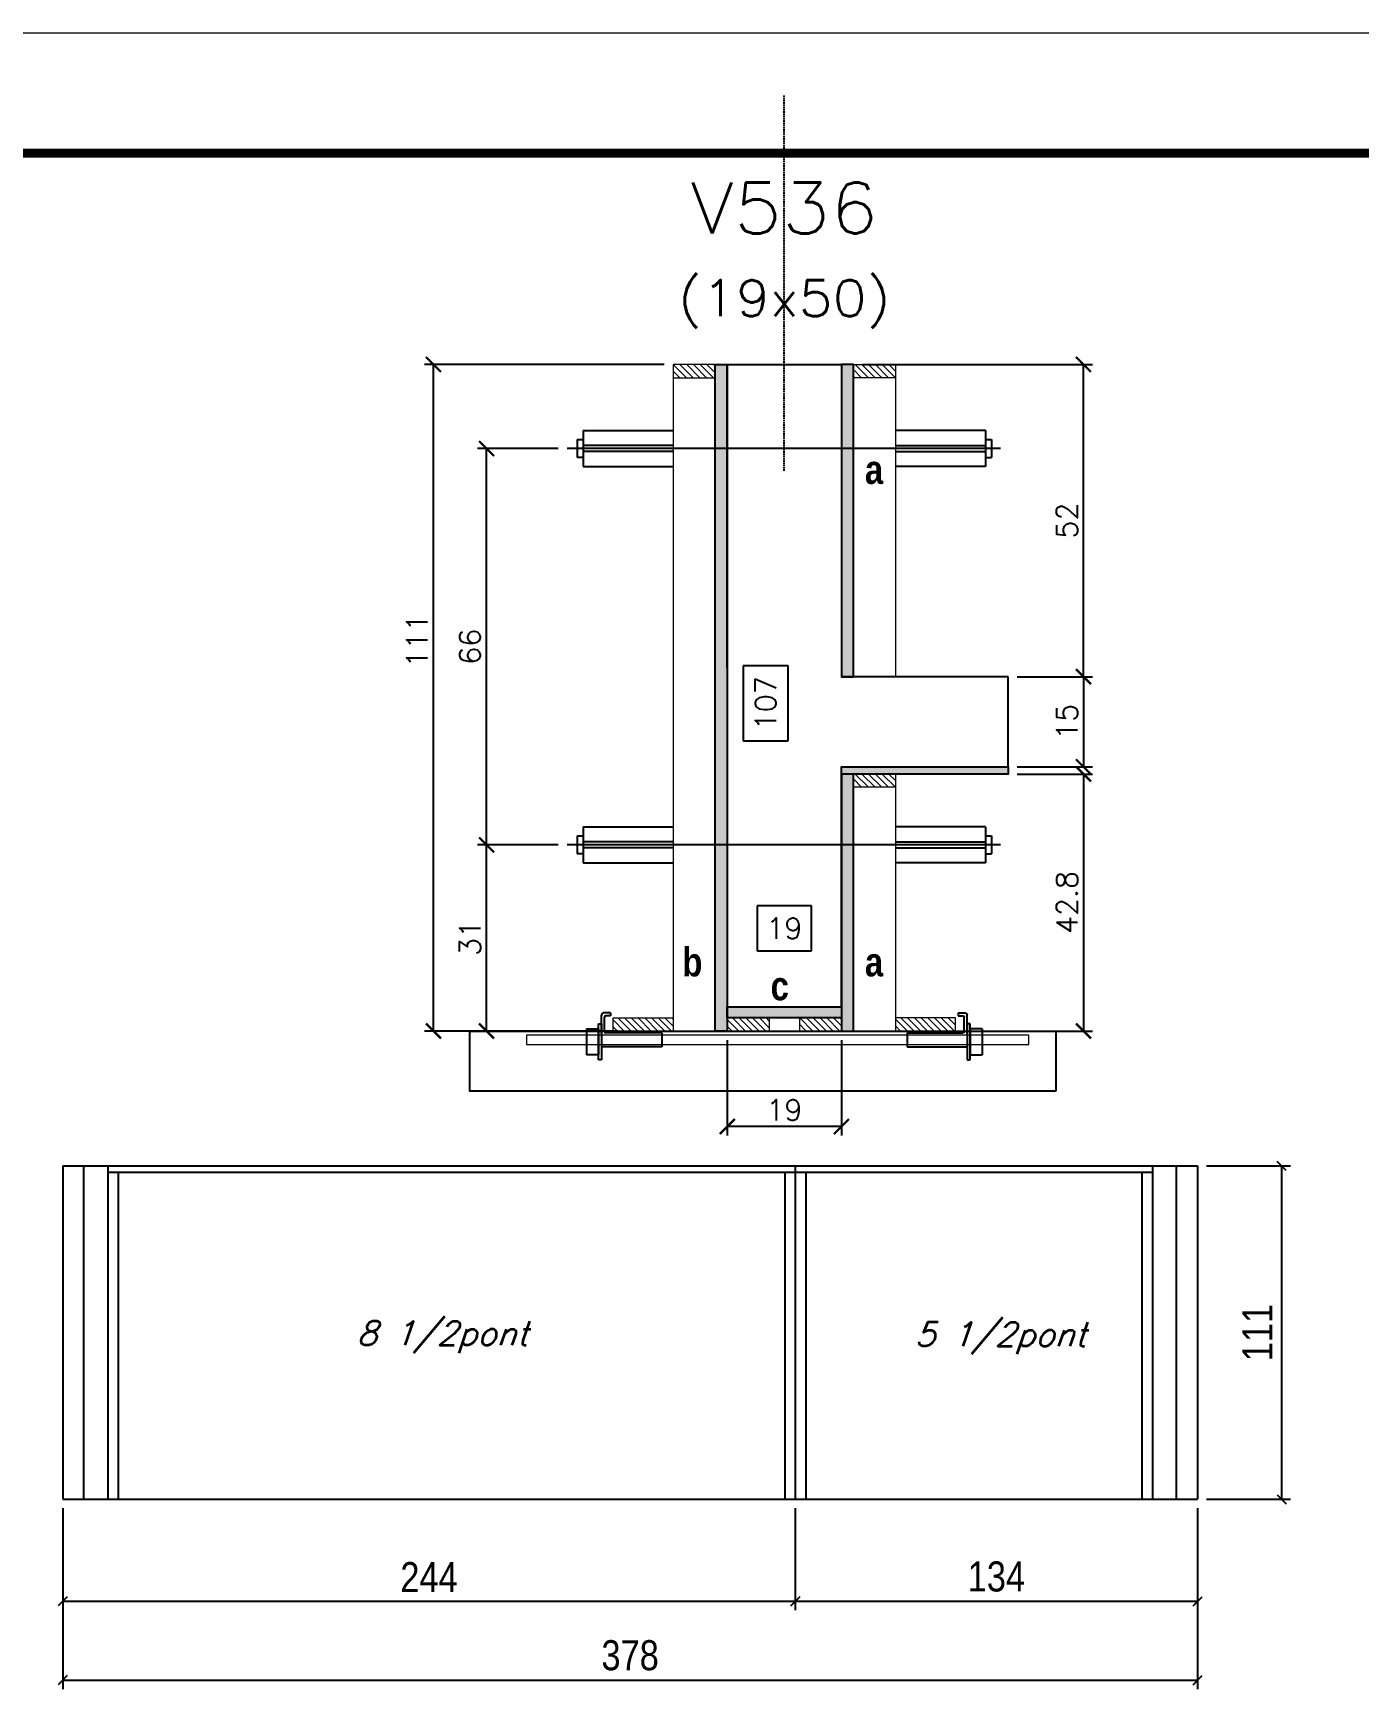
# Model space of a CAD drawing. Extents: x -21493 to -15213, y -12134 to 11887.
# Drawn here: x -17930 to -17488, y 997 to 1550 of the extents above; entities that cross this region are included whole.
import ezdxf
from ezdxf.enums import TextEntityAlignment as Align

# ---------------------------------------------------------------- set-up
doc = ezdxf.new("R2010")
doc.units = 0
doc.linetypes.add('DASHED', pattern=[0.75, 0.5, -0.25])
doc.linetypes.add('HIDDEN', pattern=[0.375, 0.25, -0.125])
for name, color, linetype in [('barrote', 251, 'Continuous'), ('COTA', 241, 'Continuous'), ('Cota Seção (2x)', 4, 'Continuous'), ('detalhes', 4, 'Continuous'), ('Painéis', 200, 'Continuous'), ('presilha', 1, 'Continuous'), ('SARR_2.2x7', 40, 'Continuous'), ('SARR_3.5x7', 81, 'Continuous'), ('TENSOR', 3, 'Continuous'), ('texto', 7, 'Continuous'), ('Texto de Titulo', 7, 'Continuous'), ('Texto Qtd Sarr', 242, 'Continuous')]:
    doc.layers.add(name, color=color, linetype=linetype)
for name, color, linetype, lineweight in [('CONCRETO', 251, 'Continuous', 25), ('Folhas', 255, 'Continuous', 9), ('Hachura', 251, 'Continuous', 9), ('Madeira', 126, 'Continuous', 18), ('SARRAFO DE PRESSAO', 251, 'DASHED', 9), ('SCO-___-LAJ', 2, 'Continuous', 0), ('Texto Seção', 7, 'Continuous', 15)]:
    doc.layers.add(name, color=color, linetype=linetype, lineweight=lineweight)
doc.styles.add('COTA TECNICA', font='techl___.ttf', dxfattribs={"height": 10})
doc.styles.add('Romans', font='romans.shx')
doc.styles.add('TECNICA', font='techb___.ttf', dxfattribs={"height": 10})
doc.dimstyles.new('Cota Seção (2x)', dxfattribs={"dimtxt": 7, "dimasz": 5, "dimexe": 3, "dimexo": 3, "dimgap": 2, "dimtad": 3, "dimdec": 1, "dimlfac": 0.5, "dimzin": 12, "dimdsep": 46, "dimtxsty": 'Romans', "dimblk": 'ARCHTICK', "dimcen": 0, "dimclrd": 4, "dimclre": 4, "dimclrt": 1, "dimadec": 1, "dimazin": 3, "dimtfac": 1, "dimtdec": 1, "dimtmove": 0, "dimatfit": 3, "dimldrblk": 'OBLIQUE', "dimfxl": 1, "dimtolj": 1, "dimtzin": 12, "dimarcsym": 0})
doc.dimstyles.new('Cota Seção interna', dxfattribs={"dimtxt": 7, "dimasz": 6, "dimexe": 0.18, "dimexo": 2, "dimgap": -4, "dimtad": 3, "dimdec": 1, "dimlfac": 0.5, "dimzin": 12, "dimdsep": 46, "dimtxsty": 'Romans', "dimblk": 'ARCHTICK', "dimcen": 0.09, "dimse1": 1, "dimse2": 1, "dimsd1": 1, "dimsd2": 1, "dimclrd": 180, "dimclre": 5, "dimclrt": 1, "dimadec": 0, "dimazin": 3, "dimtfac": 1, "dimtdec": 1, "dimtofl": 0, "dimtmove": 0, "dimatfit": 3, "dimldrblk": 'ARCHTICK', "dimfxl": 1, "dimtolj": 1, "dimtzin": 0, "dimarcsym": 0})
doc.dimstyles.new('PAINEL', dxfattribs={"dimtxt": 10, "dimasz": 3, "dimexe": 3, "dimexo": 3, "dimgap": 3, "dimtad": 1, "dimdec": 1, "dimzin": 12, "dimdsep": 46, "dimtxsty": 'COTA TECNICA', "dimblk1": 'OBLIQUE', "dimblk2": 'OBLIQUE', "dimsah": 1, "dimcen": 0.9, "dimclrd": 4, "dimclre": 4, "dimclrt": 240, "dimadec": 1, "dimazin": 3, "dimtfac": 1, "dimtdec": 1, "dimtmove": 0, "dimatfit": 3, "dimfxl": 1, "dimtolj": 1, "dimtzin": 12, "dimarcsym": 0})
pattern_1 = [(315, (5257.7932, -7011.9214), (1.12253202, 1.12253202), [])]

# ---------------------------------------------------------------- blocks, each defined once
blk = doc.blocks.new('_Oblique')
at = {"color": 0, "linetype": 'ByBlock', "lineweight": -2}
blk.add_line((-0.5, -0.5), (0.5, 0.5), dxfattribs=at)
blk = doc.blocks.new('*D1848')
at = {"layer": 'COTA', "color": 4, "lineweight": -2, "ltscale": 25, "transparency": 16777216}
for p, q in [((-17920.2, 1058.78), (-17920.2, 1024.77)), ((-17676.19, 1058.78), (-17676.19, 1024.77)), ((-17920.2, 1027.77), (-17676.19, 1027.77))]:
    blk.add_line(p, q, dxfattribs=at)
at = {"layer": 'Defpoints', "color": 0, "ltscale": 25, "transparency": 16777216}
for p in [(-17920.2, 1061.78), (-17676.19, 1061.78), (-17676.19, 1027.77)]:
    blk.add_point(p, dxfattribs=at)
at = {"layer": 'COTA', "color": 4, "lineweight": -2, "ltscale": 25, "transparency": 16777216, "xscale": 3, "yscale": 3, "zscale": 3, "rotation": 180}
blk.add_blockref('_Oblique', (-17920.2, 1027.77), dxfattribs=at)
at = {"layer": 'COTA', "color": 4, "lineweight": -2, "ltscale": 25, "transparency": 16777216, "xscale": 3, "yscale": 3, "zscale": 3}
blk.add_blockref('_Oblique', (-17676.19, 1027.77), dxfattribs=at)
at = {"layer": 'COTA', "color": 240, "ltscale": 25, "transparency": 16777216, "insert": (-17798.2, 1035.84), "char_height": 10, "attachment_point": 5, "style": 'COTA TECNICA'}
blk.add_mtext('\\A1;244', dxfattribs=at)
blk = doc.blocks.new('*D1849')
at = {"layer": 'COTA', "color": 4, "lineweight": -2, "ltscale": 25, "transparency": 16777216}
for p, q in [((-17676.19, 1058.78), (-17676.19, 1024.77)), ((-17542.19, 1058.78), (-17542.19, 1024.77)), ((-17676.19, 1027.77), (-17542.19, 1027.77))]:
    blk.add_line(p, q, dxfattribs=at)
at = {"layer": 'Defpoints', "color": 0, "ltscale": 25, "transparency": 16777216}
for p in [(-17676.19, 1061.78), (-17542.19, 1061.78), (-17542.19, 1027.77)]:
    blk.add_point(p, dxfattribs=at)
at = {"layer": 'COTA', "color": 4, "lineweight": -2, "ltscale": 25, "transparency": 16777216, "xscale": 3, "yscale": 3, "zscale": 3, "rotation": 180}
blk.add_blockref('_Oblique', (-17676.19, 1027.77), dxfattribs=at)
at = {"layer": 'COTA', "color": 4, "lineweight": -2, "ltscale": 25, "transparency": 16777216, "xscale": 3, "yscale": 3, "zscale": 3}
blk.add_blockref('_Oblique', (-17542.19, 1027.77), dxfattribs=at)
at = {"layer": 'COTA', "color": 240, "ltscale": 25, "transparency": 16777216, "insert": (-17609.19, 1035.99), "char_height": 10, "attachment_point": 5, "style": 'COTA TECNICA'}
blk.add_mtext('\\A1;134', dxfattribs=at)
blk = doc.blocks.new('*D1850')
at = {"layer": 'COTA', "color": 4, "lineweight": -2, "ltscale": 25, "transparency": 16777216}
for p, q in [((-17539.19, 1172.78), (-17511.17, 1172.78)), ((-17514.17, 1172.78), (-17514.17, 1061.78)), ((-17539.19, 1061.78), (-17511.17, 1061.78))]:
    blk.add_line(p, q, dxfattribs=at)
at = {"layer": 'Defpoints', "color": 0, "ltscale": 25, "transparency": 16777216}
for p in [(-17542.19, 1172.78), (-17542.19, 1061.78), (-17514.17, 1061.78)]:
    blk.add_point(p, dxfattribs=at)
at = {"layer": 'COTA', "color": 4, "lineweight": -2, "ltscale": 25, "transparency": 16777216, "xscale": 3, "yscale": 3, "zscale": 3}
for p, rotation in [((-17514.17, 1172.78), 90), ((-17514.17, 1061.78), 270)]:
    blk.add_blockref('_Oblique', p, dxfattribs=dict(at, rotation=rotation))
at = {"layer": 'COTA', "color": 240, "ltscale": 25, "transparency": 16777216, "insert": (-17522.23, 1117.28), "char_height": 10, "attachment_point": 5, "rotation": 90, "style": 'COTA TECNICA'}
blk.add_mtext('\\A1;111', dxfattribs=at)
blk = doc.blocks.new('*D1851')
at = {"layer": 'COTA', "color": 4, "lineweight": -2, "ltscale": 25, "transparency": 16777216}
for p, q in [((-17920.2, 1058.78), (-17920.2, 998.51)), ((-17542.19, 1058.78), (-17542.19, 998.51)), ((-17920.2, 1001.51), (-17542.19, 1001.51))]:
    blk.add_line(p, q, dxfattribs=at)
at = {"layer": 'Defpoints', "color": 0, "ltscale": 25, "transparency": 16777216}
for p in [(-17920.2, 1061.78), (-17542.19, 1061.78), (-17542.19, 1001.51)]:
    blk.add_point(p, dxfattribs=at)
at = {"layer": 'COTA', "color": 4, "lineweight": -2, "ltscale": 25, "transparency": 16777216, "xscale": 3, "yscale": 3, "zscale": 3, "rotation": 180}
blk.add_blockref('_Oblique', (-17920.2, 1001.51), dxfattribs=at)
at = {"layer": 'COTA', "color": 4, "lineweight": -2, "ltscale": 25, "transparency": 16777216, "xscale": 3, "yscale": 3, "zscale": 3}
blk.add_blockref('_Oblique', (-17542.19, 1001.51), dxfattribs=at)
at = {"layer": 'COTA', "color": 240, "ltscale": 25, "transparency": 16777216, "insert": (-17731.2, 1009.75), "char_height": 10, "attachment_point": 5, "style": 'COTA TECNICA'}
blk.add_mtext('\\A1;378', dxfattribs=at)
blk = doc.blocks.new('titulo1')
at = {"layer": 'Defpoints', "color": 252, "linetype": 'HIDDEN', "ltscale": 2}
blk.add_line((0, 0), (0, 125), dxfattribs=at)
at = {"layer": 'Defpoints', "style": 'Romans', "oblique": 15}
blk.add_attdef('FOLHA', text='', height=10, dxfattribs=at).set_placement((0, 15.58), align=Align.MIDDLE_CENTER)
at = {"layer": 'Texto Qtd Sarr', "color": 3, "style": 'Romans', "oblique": 15}
for tag, height, p in [('TITULO', 17, (0, 71.45)), ('SEÇÃO', 12, (0, 41.55))]:
    blk.add_attdef(tag, text='', height=height, dxfattribs=at).set_placement(p, align=Align.MIDDLE_CENTER)
blk = doc.blocks.new('_ArchTick')
at = {"color": 0, "linetype": 'ByBlock', "const_width": 0.15}
blk.add_lwpolyline([(-0.5, -0.5), (0.5, 0.5)], dxfattribs=at)
blk = doc.blocks.new('*D1751')
at = {"layer": 'COTA', "color": 4, "lineweight": -2, "transparency": 16777216}
for p, q in [((-17719.83, 1439.72), (-17799.7, 1439.72)), ((-17796.7, 1217.72), (-17796.7, 1439.72)), ((-17735.43, 1217.72), (-17799.7, 1217.72))]:
    blk.add_line(p, q, dxfattribs=at)
at = {"layer": 'Defpoints', "color": 0, "transparency": 16777216}
for p in [(-17796.7, 1439.72), (-17716.83, 1439.72), (-17732.43, 1217.72)]:
    blk.add_point(p, dxfattribs=at)
at = {"layer": 'COTA', "color": 4, "lineweight": -2, "transparency": 16777216, "xscale": 5, "yscale": 5, "zscale": 5}
for p, rotation in [((-17796.7, 1439.72), 90), ((-17796.7, 1217.72), 270)]:
    blk.add_blockref('_ArchTick', p, dxfattribs=dict(at, rotation=rotation))
at = {"layer": 'COTA', "color": 1, "transparency": 16777216, "insert": (-17802.2, 1347.72), "char_height": 7, "attachment_point": 5, "rotation": 90, "style": 'Romans'}
blk.add_mtext('\\A1;111', dxfattribs=at)
blk = doc.blocks.new('*D1752')
at = {"layer": 'Cota Seção (2x)', "color": 180, "lineweight": -2, "transparency": 16777216}
for p, q in [((-17678.58, 1339.37), (-17693.58, 1339.37)), ((-17693.58, 1339.37), (-17693.58, 1314.37)), ((-17678.58, 1314.37), (-17678.58, 1339.37)), ((-17693.58, 1314.37), (-17678.58, 1314.37))]:
    blk.add_line(p, q, dxfattribs=at)
at = {"layer": 'Defpoints', "color": 0, "transparency": 16777216}
for p in [(-17698.83, 1439.72), (-17674.58, 1439.72), (-17698.83, 1225.72)]:
    blk.add_point(p, dxfattribs=at)
at = {"layer": 'Cota Seção (2x)', "color": 1, "transparency": 16777216, "insert": (-17686.08, 1326.87), "char_height": 7, "attachment_point": 5, "rotation": 90, "style": 'Romans'}
blk.add_mtext('\\A1;107', dxfattribs=at)
blk = doc.blocks.new('*D1753')
at = {"layer": 'COTA', "color": 4, "lineweight": -2, "transparency": 16777216}
for p, q in [((-17602.23, 1335.72), (-17577.17, 1335.72)), ((-17580.17, 1335.72), (-17580.17, 1305.72)), ((-17602.23, 1305.72), (-17577.17, 1305.72))]:
    blk.add_line(p, q, dxfattribs=at)
at = {"layer": 'Defpoints', "color": 0, "transparency": 16777216}
for p in [(-17605.23, 1335.72), (-17605.23, 1305.72), (-17580.17, 1305.72)]:
    blk.add_point(p, dxfattribs=at)
at = {"layer": 'COTA', "color": 4, "lineweight": -2, "transparency": 16777216, "xscale": 5, "yscale": 5, "zscale": 5}
for p, rotation in [((-17580.17, 1335.72), 90), ((-17580.17, 1305.72), 270)]:
    blk.add_blockref('_ArchTick', p, dxfattribs=dict(at, rotation=rotation))
at = {"layer": 'COTA', "color": 1, "transparency": 16777216, "insert": (-17585.67, 1320.72), "char_height": 7, "attachment_point": 5, "rotation": 90, "style": 'Romans'}
blk.add_mtext('\\A1;15', dxfattribs=at)
blk = doc.blocks.new('*D1754')
at = {"layer": 'COTA', "color": 4, "lineweight": -2, "transparency": 16777216}
for p, q in [((-17602.23, 1303.32), (-17577.17, 1303.32)), ((-17580.17, 1303.32), (-17580.17, 1217.72)), ((-17624.23, 1217.72), (-17577.17, 1217.72))]:
    blk.add_line(p, q, dxfattribs=at)
at = {"layer": 'Defpoints', "color": 0, "transparency": 16777216}
for p in [(-17605.23, 1303.32), (-17627.23, 1217.72), (-17580.17, 1217.72)]:
    blk.add_point(p, dxfattribs=at)
at = {"layer": 'COTA', "color": 4, "lineweight": -2, "transparency": 16777216, "xscale": 5, "yscale": 5, "zscale": 5}
for p, rotation in [((-17580.17, 1303.32), 90), ((-17580.17, 1217.72), 270)]:
    blk.add_blockref('_ArchTick', p, dxfattribs=dict(at, rotation=rotation))
at = {"layer": 'COTA', "color": 1, "transparency": 16777216, "insert": (-17585.67, 1260.52), "char_height": 7, "attachment_point": 5, "rotation": 90, "style": 'Romans'}
blk.add_mtext('\\A1;42.8', dxfattribs=at)
blk = doc.blocks.new('PRESILHA METÁLICA 1')
at = {"layer": 'presilha'}
for p, q in [((7.5, 10.64), (7.5, 19.86)), ((12, 21), (8.64, 21)), ((9, 11.57), (9, 18.93)), ((12, 19.5), (9.57, 19.5)), ((12, 21), (12, 19.5)), ((0, 13), (6, 13)), ((0, 13), (0, 0)), ((6, 15.5), (7.5, 15.5)), ((6, -2.5), (6, 15.5)), ((6, 13), (6, 0)), ((7.5, 15.5), (7.5, -2.5)), ((37.5, 11), (9.57, 11)), ((37.5, 11), (37.5, 4.1)), ((6, 0), (0, 0)), ((37.5, 4.1), (7.5, 4.1)), ((7.5, -2.5), (6, -2.5))]:
    blk.add_line(p, q, dxfattribs=at)
for centre, radius, start, end in [((8.64, 19.86), 1.14, 90, 180), ((9.57, 18.93), 0.57, 90, 180), ((9.57, 11.57), 0.57, 180, 270)]:
    blk.add_arc(centre, radius, start, end, dxfattribs=at)
blk = doc.blocks.new('*D1755')
at = {"layer": 'COTA', "color": 4, "lineweight": -2, "transparency": 16777216}
for p, q in [((-17698.83, 1214.72), (-17698.83, 1182.89)), ((-17660.83, 1214.72), (-17660.83, 1182.89)), ((-17660.83, 1185.89), (-17698.83, 1185.89))]:
    blk.add_line(p, q, dxfattribs=at)
at = {"layer": 'Defpoints', "color": 0, "transparency": 16777216}
for p in [(-17698.83, 1217.72), (-17660.83, 1217.72), (-17698.83, 1185.89)]:
    blk.add_point(p, dxfattribs=at)
at = {"layer": 'COTA', "color": 4, "lineweight": -2, "transparency": 16777216, "xscale": 5, "yscale": 5, "zscale": 5, "rotation": 180}
blk.add_blockref('_ArchTick', (-17698.83, 1185.89), dxfattribs=at)
at = {"layer": 'COTA', "color": 4, "lineweight": -2, "transparency": 16777216, "xscale": 5, "yscale": 5, "zscale": 5}
blk.add_blockref('_ArchTick', (-17660.83, 1185.89), dxfattribs=at)
at = {"layer": 'COTA', "color": 1, "transparency": 16777216, "insert": (-17679.83, 1191.39), "char_height": 7, "attachment_point": 5, "style": 'Romans'}
blk.add_mtext('\\A1;19', dxfattribs=at)
blk = doc.blocks.new('*D1811')
at = {"layer": 'COTA', "color": 4, "lineweight": -2, "transparency": 16777216}
for p, q in [((-17755.13, 1279.72), (-17782.03, 1279.72)), ((-17779.03, 1217.72), (-17779.03, 1279.72)), ((-17739.83, 1217.72), (-17782.03, 1217.72))]:
    blk.add_line(p, q, dxfattribs=at)
at = {"layer": 'Defpoints', "color": 0, "transparency": 16777216}
for p in [(-17779.03, 1279.72), (-17752.13, 1279.72), (-17736.83, 1217.72)]:
    blk.add_point(p, dxfattribs=at)
at = {"layer": 'COTA', "color": 4, "lineweight": -2, "transparency": 16777216, "xscale": 5, "yscale": 5, "zscale": 5}
for p, rotation in [((-17779.03, 1279.72), 90), ((-17779.03, 1217.72), 270)]:
    blk.add_blockref('_ArchTick', p, dxfattribs=dict(at, rotation=rotation))
at = {"layer": 'COTA', "color": 1, "transparency": 16777216, "insert": (-17784.53, 1248.72), "char_height": 7, "attachment_point": 5, "rotation": 90, "style": 'Romans'}
blk.add_mtext('\\A1;31', dxfattribs=at)
blk = doc.blocks.new('*D1812')
at = {"layer": 'COTA', "color": 4, "lineweight": -2, "transparency": 16777216}
for p, q in [((-17653.83, 1439.72), (-17577.17, 1439.72)), ((-17580.17, 1335.72), (-17580.17, 1439.72)), ((-17602.23, 1335.72), (-17577.17, 1335.72))]:
    blk.add_line(p, q, dxfattribs=at)
at = {"layer": 'Defpoints', "color": 0, "transparency": 16777216}
for p in [(-17656.83, 1439.72), (-17580.17, 1439.72), (-17605.23, 1335.72)]:
    blk.add_point(p, dxfattribs=at)
at = {"layer": 'COTA', "color": 4, "lineweight": -2, "transparency": 16777216, "xscale": 5, "yscale": 5, "zscale": 5}
for p, rotation in [((-17580.17, 1439.72), 90), ((-17580.17, 1335.72), 270)]:
    blk.add_blockref('_ArchTick', p, dxfattribs=dict(at, rotation=rotation))
at = {"layer": 'COTA', "color": 1, "transparency": 16777216, "insert": (-17585.67, 1387.72), "char_height": 7, "attachment_point": 5, "rotation": 90, "style": 'Romans'}
blk.add_mtext('\\A1;52', dxfattribs=at)
blk = doc.blocks.new('*D1813')
at = {"layer": 'COTA', "color": 4, "lineweight": -2, "transparency": 16777216}
for p, q in [((-17755.13, 1411.72), (-17782.03, 1411.72)), ((-17779.03, 1279.72), (-17779.03, 1411.72)), ((-17755.13, 1279.72), (-17782.03, 1279.72))]:
    blk.add_line(p, q, dxfattribs=at)
at = {"layer": 'Defpoints', "color": 0, "transparency": 16777216}
for p in [(-17779.03, 1411.72), (-17752.13, 1411.72), (-17752.13, 1279.72)]:
    blk.add_point(p, dxfattribs=at)
at = {"layer": 'COTA', "color": 4, "lineweight": -2, "transparency": 16777216, "xscale": 5, "yscale": 5, "zscale": 5}
for p, rotation in [((-17779.03, 1411.72), 90), ((-17779.03, 1279.72), 270)]:
    blk.add_blockref('_ArchTick', p, dxfattribs=dict(at, rotation=rotation))
at = {"layer": 'COTA', "color": 1, "transparency": 16777216, "insert": (-17784.53, 1345.72), "char_height": 7, "attachment_point": 5, "rotation": 90, "style": 'Romans'}
blk.add_mtext('\\A1;66', dxfattribs=at)
blk = doc.blocks.new('*D1814')
at = {"layer": 'Cota Seção (2x)', "color": 180, "lineweight": -2, "transparency": 16777216}
for p, q in [((-17670.83, 1259.44), (-17688.83, 1259.44)), ((-17688.83, 1259.44), (-17688.83, 1244.44)), ((-17670.83, 1244.44), (-17670.83, 1259.44)), ((-17688.83, 1244.44), (-17670.83, 1244.44))]:
    blk.add_line(p, q, dxfattribs=at)
at = {"layer": 'Defpoints', "color": 0, "transparency": 16777216}
for p in [(-17660.83, 1240.44), (-17698.83, 1225.72), (-17660.83, 1225.72)]:
    blk.add_point(p, dxfattribs=at)
at = {"layer": 'Cota Seção (2x)', "color": 1, "transparency": 16777216, "insert": (-17679.83, 1251.94), "char_height": 7, "attachment_point": 5, "style": 'Romans'}
blk.add_mtext('\\A1;19', dxfattribs=at)
blk = doc.blocks.new('9999999999')
at = {"layer": 'Folhas'}
blk.add_lwpolyline([(98138.98, 34190.21), (99623.98, 34190.21), (99623.98, 35240.21), (98138.98, 35240.21)], close=True, dxfattribs=at)
at = {"layer": 'Folhas', "color": 30, "const_width": 3}
blk.add_lwpolyline([(98213.98, 34230.21), (99583.98, 34230.21), (99583.98, 35200.21), (98213.98, 35200.21)], close=True, dxfattribs=at)

msp = doc.modelspace()

# ---------------------------------------------------------------- hatches: boundary and pattern name
at = {"layer": 'Hachura'}
h = msp.add_hatch(dxfattribs=at)
h.set_pattern_fill('ANSI31', color=256, scale=0.5, angle=270, style=0)
h.set_pattern_definition([(315, (5257.7932, -6867.9214), (1.12253202, 1.12253202), [])])
h.paths.add_polyline_path([(-17702.83, 1435.32), (-17702.83, 1439.72), (-17716.83, 1439.72), (-17716.83, 1435.32)])
h = msp.add_hatch(color=256, dxfattribs=at)
h.dxf.hatch_style = 1
h.paths.add_polyline_path([(-17702.83, 1439.72), (-17698.83, 1439.72), (-17698.83, 1217.72), (-17702.83, 1217.72)])
h = msp.add_hatch(color=256, dxfattribs=at)
h.dxf.hatch_style = 1
h.paths.add_polyline_path([(-17656.83, 1439.72), (-17660.83, 1439.72), (-17660.83, 1335.72), (-17656.83, 1335.72)])
h = msp.add_hatch(dxfattribs=at)
h.set_pattern_fill('ANSI31', color=256, scale=0.5, angle=270, style=0)
h.set_pattern_definition([(315, (5257.7932, -6867.9214), (1.12253202, 1.12253202), [])])
h.paths.add_polyline_path([(-17656.83, 1435.32), (-17656.83, 1439.72), (-17642.83, 1439.72), (-17642.83, 1435.32)])
h = msp.add_hatch(color=256, dxfattribs=at)
h.dxf.hatch_style = 1
h.paths.add_polyline_path([(-17660.83, 1303.32), (-17660.83, 1305.72), (-17605.23, 1305.72), (-17605.23, 1303.32)])
h = msp.add_hatch(color=256, dxfattribs=at)
h.dxf.hatch_style = 1
h.paths.add_polyline_path([(-17656.83, 1303.32), (-17660.83, 1303.32), (-17660.83, 1217.72), (-17656.83, 1217.72)])
h = msp.add_hatch(dxfattribs=at)
h.set_pattern_fill('ANSI31', color=256, scale=0.5, angle=270, style=0)
h.set_pattern_definition([(315, (5257.7932, -7004.3214), (1.12253202, 1.12253202), [])])
h.paths.add_polyline_path([(-17656.83, 1298.92), (-17656.83, 1303.32), (-17642.83, 1303.32), (-17642.83, 1298.92)])
h = msp.add_hatch(dxfattribs=at)
h.set_pattern_fill('ANSI31', color=256, scale=0.5, angle=270, style=0)
h.set_pattern_definition(pattern_1)
h.paths.add_polyline_path([(-17736.83, 1217.72), (-17736.83, 1222.12), (-17716.83, 1222.12), (-17716.83, 1217.72)])
h = msp.add_hatch(color=256, dxfattribs=at)
h.dxf.hatch_style = 1
h.paths.add_polyline_path([(-17698.83, 1222.12), (-17698.83, 1225.72), (-17660.83, 1225.72), (-17660.83, 1222.12)])
h = msp.add_hatch(dxfattribs=at)
h.set_pattern_fill('ANSI31', color=256, scale=0.5, angle=270, style=0)
h.set_pattern_definition(pattern_1)
h.paths.add_polyline_path([(-17698.83, 1217.72), (-17698.83, 1222.12), (-17684.83, 1222.12), (-17684.83, 1217.72)])
h = msp.add_hatch(dxfattribs=at)
h.set_pattern_fill('ANSI31', color=256, scale=0.5, angle=270, style=0)
h.set_pattern_definition(pattern_1)
h.paths.add_polyline_path([(-17660.83, 1217.72), (-17660.83, 1222.12), (-17674.83, 1222.12), (-17674.83, 1217.72)])
h = msp.add_hatch(dxfattribs=at)
h.set_pattern_fill('ANSI31', color=256, scale=0.5, angle=270, style=0)
h.set_pattern_definition([(315, (5257.7932, -7011.9214), (1.12253202, 1.12253202), [])])
h.paths.add_polyline_path([(-17622.83, 1217.72), (-17622.83, 1222.12), (-17642.83, 1222.12), (-17642.83, 1217.72)])

# ---------------------------------------------------------------- linework, layer by layer
at = {"ltscale": 3}
for p, q in [((-17746.83, 1417.72), (-17746.83, 1405.72)), ((-17746.83, 1417.72), (-17716.83, 1417.72)), ((-17612.83, 1417.72), (-17642.83, 1417.72)), ((-17612.83, 1417.72), (-17612.83, 1405.72)), ((-17748.83, 1414.72), (-17748.83, 1408.72)), ((-17748.83, 1414.72), (-17746.83, 1414.72)), ((-17716.83, 1412.72), (-17746.83, 1412.72)), ((-17716.83, 1410.72), (-17746.83, 1410.72)), ((-17642.83, 1412.72), (-17612.83, 1412.72)), ((-17642.83, 1410.72), (-17612.83, 1410.72)), ((-17612.83, 1414.72), (-17610.83, 1414.72)), ((-17610.83, 1414.72), (-17610.83, 1408.72)), ((-17746.83, 1408.72), (-17748.83, 1408.72)), ((-17746.83, 1405.72), (-17716.83, 1405.72)), ((-17612.83, 1405.72), (-17642.83, 1405.72)), ((-17612.83, 1408.72), (-17610.83, 1408.72)), ((-17748.83, 1282.72), (-17748.83, 1276.72)), ((-17748.83, 1282.72), (-17746.83, 1282.72)), ((-17746.83, 1285.72), (-17746.83, 1273.72)), ((-17746.83, 1285.72), (-17716.83, 1285.72)), ((-17612.83, 1285.72), (-17642.83, 1285.72)), ((-17612.83, 1285.72), (-17612.83, 1273.72)), ((-17612.83, 1282.72), (-17610.83, 1282.72)), ((-17610.83, 1282.72), (-17610.83, 1276.72)), ((-17716.83, 1280.72), (-17746.83, 1280.72)), ((-17716.83, 1278.72), (-17746.83, 1278.72)), ((-17642.83, 1280.72), (-17612.83, 1280.72)), ((-17642.83, 1278.72), (-17612.83, 1278.72)), ((-17746.83, 1276.72), (-17748.83, 1276.72)), ((-17746.83, 1273.72), (-17716.83, 1273.72)), ((-17612.83, 1273.72), (-17642.83, 1273.72)), ((-17612.83, 1276.72), (-17610.83, 1276.72))]:
    msp.add_line(p, q, dxfattribs=at)
at = {"layer": 'barrote'}
msp.add_lwpolyline([(-17589.37, 1197.72), (-17784.55, 1197.72), (-17784.55, 1217.72), (-17589.37, 1217.72)], close=True, dxfattribs=at)
at = {"layer": 'CONCRETO'}
for p, q in [((-17698.83, 1338.72), (-17698.83, 1439.72)), ((-17698.83, 1439.72), (-17698.83, 1439.72)), ((-17698.83, 1439.72), (-17698.83, 1225.72)), ((-17698.83, 1439.72), (-17660.83, 1439.72)), ((-17605.23, 1335.72), (-17660.83, 1335.72)), ((-17605.23, 1305.72), (-17605.23, 1335.72)), ((-17660.83, 1225.72), (-17660.83, 1305.72)), ((-17660.83, 1305.72), (-17605.23, 1305.72)), ((-17698.83, 1225.72), (-17660.83, 1225.72))]:
    msp.add_line(p, q, dxfattribs=at)
at = {"layer": 'Madeira'}
for points in [[(-17702.83, 1435.32), (-17702.83, 1439.72), (-17716.83, 1439.72), (-17716.83, 1435.32)], [(-17702.83, 1439.72), (-17716.83, 1439.72), (-17716.83, 1217.72), (-17702.83, 1217.72)], [(-17656.83, 1435.32), (-17656.83, 1439.72), (-17642.83, 1439.72), (-17642.83, 1435.32)], [(-17656.83, 1439.72), (-17642.83, 1439.72), (-17642.83, 1335.72), (-17656.83, 1335.72)], [(-17656.83, 1298.92), (-17656.83, 1303.32), (-17642.83, 1303.32), (-17642.83, 1298.92)], [(-17656.83, 1303.32), (-17642.83, 1303.32), (-17642.83, 1217.72), (-17656.83, 1217.72)], [(-17736.83, 1217.72), (-17736.83, 1222.12), (-17716.83, 1222.12), (-17716.83, 1217.72)], [(-17698.83, 1217.72), (-17698.83, 1222.12), (-17684.83, 1222.12), (-17684.83, 1217.72)], [(-17660.83, 1217.72), (-17660.83, 1222.12), (-17674.83, 1222.12), (-17674.83, 1217.72)], [(-17622.83, 1217.72), (-17622.83, 1222.12), (-17642.83, 1222.12), (-17642.83, 1217.72)]]:
    msp.add_lwpolyline(points, close=True, dxfattribs=at)
at = {"layer": 'Painéis', "linetype": 'ByBlock'}
for p, q in [((-17920.2, 1172.78), (-17542.19, 1172.78)), ((-17920.2, 1172.78), (-17920.2, 1061.78)), ((-17676.19, 1172.78), (-17676.19, 1061.78)), ((-17542.19, 1172.78), (-17542.19, 1061.78)), ((-17920.2, 1061.78), (-17542.19, 1061.78))]:
    msp.add_line(p, q, dxfattribs=at)
at = {"layer": 'Painéis'}
for points in [[(-17702.83, 1439.72), (-17698.83, 1439.72), (-17698.83, 1217.72), (-17702.83, 1217.72)], [(-17656.83, 1439.72), (-17660.83, 1439.72), (-17660.83, 1335.72), (-17656.83, 1335.72)], [(-17660.83, 1303.32), (-17660.83, 1305.72), (-17605.23, 1305.72), (-17605.23, 1303.32)], [(-17656.83, 1303.32), (-17660.83, 1303.32), (-17660.83, 1217.72), (-17656.83, 1217.72)], [(-17698.83, 1222.12), (-17698.83, 1225.72), (-17660.83, 1225.72), (-17660.83, 1222.12)]]:
    msp.add_lwpolyline(points, close=True, dxfattribs=at)
at = {"layer": 'SARR_2.2x7', "linetype": 'Continuous'}
for p, q in [((-17913.2, 1061.78), (-17913.2, 1172.78)), ((-17549.19, 1061.78), (-17549.19, 1172.78)), ((-17676.19, 1170.58), (-17905.2, 1170.58)), ((-17557.19, 1170.58), (-17676.19, 1170.58))]:
    msp.add_line(p, q, dxfattribs=at)
at = {"layer": 'SARR_3.5x7'}
for p, q in [((-17905.2, 1172.78), (-17905.2, 1061.78)), ((-17557.19, 1172.78), (-17557.19, 1061.78)), ((-17901.7, 1170.58), (-17901.7, 1061.78)), ((-17679.65, 1170.58), (-17679.65, 1061.78)), ((-17672.69, 1170.58), (-17672.69, 1061.78)), ((-17560.69, 1170.58), (-17560.69, 1061.78))]:
    msp.add_line(p, q, dxfattribs=at)
at = {"layer": 'SCO-___-LAJ', "color": 1}
msp.add_lwpolyline([(-17598.37, 1216.39), (-17765.68, 1216.39), (-17765.68, 1213.19), (-17598.37, 1213.19)], close=True, dxfattribs=at)
at = {"layer": 'TENSOR', "linetype": 'HIDDEN', "ltscale": 0.5}
for p, q in [((-17607.83, 1411.72), (-17752.13, 1411.72)), ((-17607.83, 1279.72), (-17752.13, 1279.72))]:
    msp.add_line(p, q, dxfattribs=at)

# ---------------------------------------------------------------- block references
at = {"layer": 'presilha', "yscale": 0.6666666666666666, "zscale": 0.6666666666666666}
for p, xscale in [((-17745.69, 1209.76), 0.6666666666666666), ((-17613.96, 1209.76), -0.6666666666666666)]:
    msp.add_blockref('PRESILHA METÁLICA 1', p, dxfattribs=dict(at, xscale=xscale))
at = {"layer": 'SARRAFO DE PRESSAO', "color": 6, "linetype": 'ByBlock'}
msp.add_blockref('9999999999', (-116462.39, -33690.15), dxfattribs=at)
at = {"layer": 'Texto Seção'}
ref = msp.add_blockref('titulo1', (-17679.83, 1404.31), dxfattribs=at)
ref.add_attrib('TITULO', 'V536', dxfattribs={"layer": 'Texto de Titulo', "color": 7, "height": 17, "style": 'Romans', "width": 1.1}).set_placement((-17679.83, 1491.81), align=Align.MIDDLE_CENTER)
ref.add_attrib('SEÇÃO', '(19x50)', dxfattribs={"layer": 'Texto de Titulo', "color": 7, "height": 12, "style": 'Romans', "width": 1.1}).set_placement((-17679.83, 1461.81), align=Align.MIDDLE_CENTER)

# ---------------------------------------------------------------- texts
at = {"layer": 'detalhes', "style": 'TECNICA'}
for s, p in [('a', (-17653, 1399.92)), ('b', (-17713.83, 1235.91)), ('a', (-17653, 1235.92)), ('c', (-17684.41, 1227.96))]:
    msp.add_text(s, height=9.6, dxfattribs=at).set_placement(p)
at = {"layer": 'texto', "color": 2, "char_height": 8, "attachment_point": 5, "style": 'Romans'}
for s, insert in [('{\\Q19;\\C256;8 1/2pont}', (-17793.73, 1115.73)), ('{\\Q19;\\C256;5 1/2pont}', (-17607.83, 1115.39))]:
    msp.add_mtext(s, dxfattribs=dict(at, insert=insert))

# ---------------------------------------------------------------- dimensions: what is measured, and where the dimension line sits
at = {"layer": 'COTA'}
dim = msp.add_linear_dim(base=(-17796.7, 1439.72), p1=(-17732.43, 1217.72), p2=(-17716.83, 1439.72), angle=90, dimstyle='Cota Seção (2x)', dxfattribs=at)
dim.commit()
dim.dimension.update_dxf_attribs({"geometry": '*D1751', "text_midpoint": (-17796.7, 1347.72), "dimtype": 160})
for base, p1, p2, angle, picture, middle in [((-17580.17, 1439.72), (-17605.23, 1335.72), (-17656.83, 1439.72), 90, '*D1812', (-17585.67, 1387.72)), ((-17779.03, 1411.72), (-17752.13, 1279.72), (-17752.13, 1411.72), 90, '*D1813', (-17784.53, 1345.72)), ((-17580.17, 1305.72), (-17605.23, 1335.72), (-17605.23, 1305.72), 90, '*D1753', (-17585.67, 1320.72)), ((-17580.17, 1217.72), (-17605.23, 1303.32), (-17627.23, 1217.72), 90, '*D1754', (-17585.67, 1260.52)), ((-17779.03, 1279.72), (-17736.83, 1217.72), (-17752.13, 1279.72), 90, '*D1811', (-17784.53, 1248.72)), ((-17698.83, 1185.89), (-17660.83, 1217.72), (-17698.83, 1217.72), 180, '*D1755', (-17679.83, 1191.39))]:
    dim = msp.add_linear_dim(base=base, p1=p1, p2=p2, angle=angle, dimstyle='Cota Seção (2x)', dxfattribs=at)
    dim.commit()
    dim.dimension.update_dxf_attribs({"geometry": picture, "text_midpoint": middle})
at = {"layer": 'COTA', "ltscale": 25}
dim = msp.add_linear_dim(base=(-17514.17, 1061.78), p1=(-17542.19, 1172.78), p2=(-17542.19, 1061.78), angle=90, dimstyle='PAINEL', dxfattribs=at)
dim.commit()
dim.dimension.update_dxf_attribs({"geometry": '*D1850', "text_midpoint": (-17522.23, 1117.28)})
for base, p1, p2, picture, middle in [((-17676.19, 1027.77), (-17920.2, 1061.78), (-17676.19, 1061.78), '*D1848', (-17798.2, 1035.84)), ((-17542.19, 1027.77), (-17676.19, 1061.78), (-17542.19, 1061.78), '*D1849', (-17609.19, 1035.99))]:
    dim = msp.add_linear_dim(base=base, p1=p1, p2=p2, dimstyle='PAINEL', override={"dimtmove": 1}, dxfattribs=at)
    dim.commit()
    dim.dimension.update_dxf_attribs({"geometry": picture, "text_midpoint": middle})
dim = msp.add_linear_dim(base=(-17542.19, 1001.51), p1=(-17920.2, 1061.78), p2=(-17542.19, 1061.78), dimstyle='PAINEL', dxfattribs=at)
dim.commit()
dim.dimension.update_dxf_attribs({"geometry": '*D1851', "text_midpoint": (-17731.2, 1009.75)})
at = {"layer": 'Cota Seção (2x)'}
dim = msp.add_linear_dim(base=(-17674.58, 1439.72), p1=(-17698.83, 1225.72), p2=(-17698.83, 1439.72), angle=90, dimstyle='Cota Seção interna', dxfattribs=at)
dim.commit()
dim.dimension.update_dxf_attribs({"geometry": '*D1752', "text_midpoint": (-17674.58, 1326.87), "dimtype": 160})
dim = msp.add_linear_dim(base=(-17660.83, 1240.44), p1=(-17698.83, 1225.72), p2=(-17660.83, 1225.72), dimstyle='Cota Seção interna', dxfattribs=at)
dim.commit()
dim.dimension.update_dxf_attribs({"geometry": '*D1814', "text_midpoint": (-17679.83, 1251.94)})

doc.saveas('drawing.dxf')
